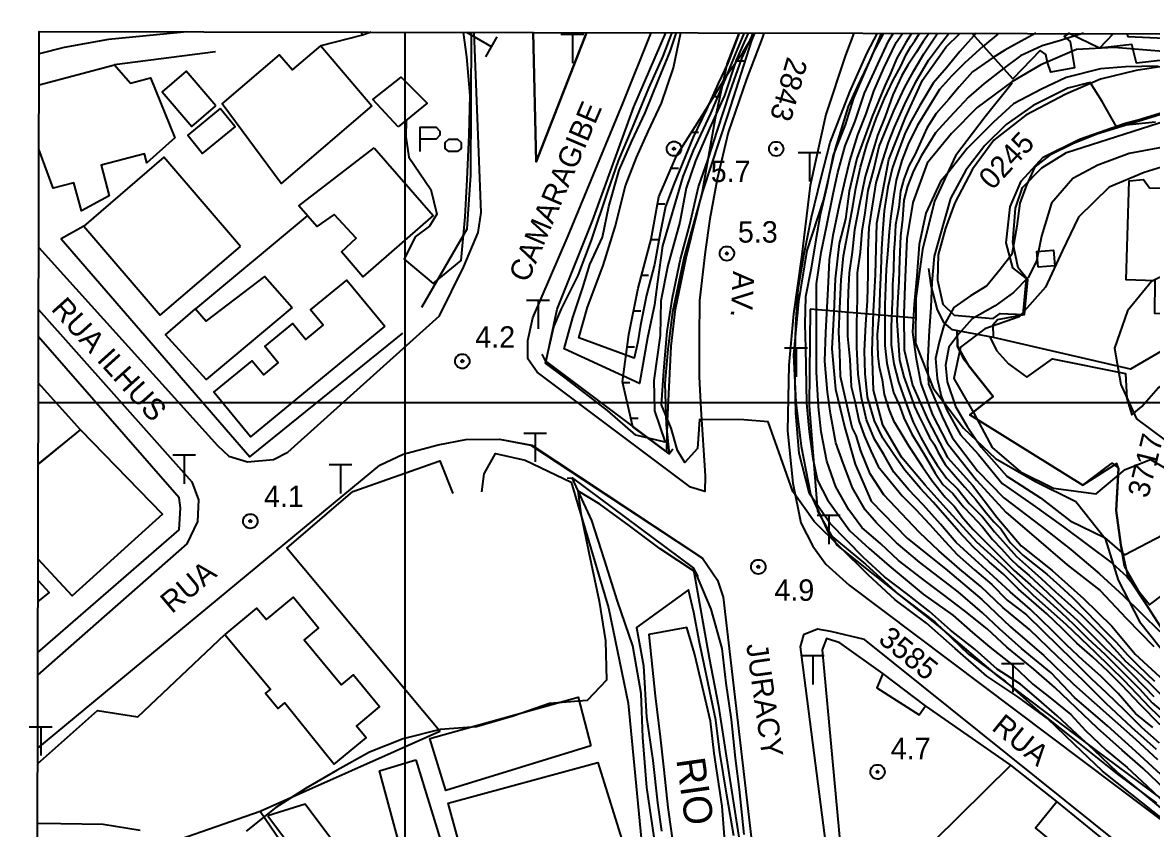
# Model space of a CAD drawing. Extents: x 555347 to 556479, y 8560498 to 8561653.
# Drawn here: x 555346.5 to 555504.6, y 8561540.3 to 8561653.2 of the extents above; entities that cross this region are included whole.
import ezdxf

# ---------------------------------------------------------------- set-up
doc = ezdxf.new("R2010")
doc.units = 0
doc.header["$MEASUREMENT"] = 0
for name, color, linetype in [('10', 24, 'CONTINUOUS'), ('12', 3, 'CONTINUOUS'), ('16', 6, 'CONTINUOUS'), ('23', 6, 'CONTINUOUS'), ('30', 2, 'CONTINUOUS'), ('31', 255, 'CONTINUOUS'), ('32', 42, 'CONTINUOUS'), ('37', 255, 'CONTINUOUS'), ('38', 255, 'CONTINUOUS'), ('39', 2, 'CONTINUOUS'), ('4', 255, 'CONTINUOUS'), ('42', 255, 'CONTINUOUS'), ('43', 212, 'CONTINUOUS'), ('44', 255, 'CONTINUOUS'), ('5', 1, 'CONTINUOUS'), ('50', 255, 'CONTINUOUS'), ('6', 2, 'CONTINUOUS'), ('7', 42, 'CONTINUOUS')]:
    doc.layers.add(name, color=color, linetype=linetype)

# ---------------------------------------------------------------- blocks, each defined once
blk = doc.blocks.new('COD007', base_point=(556370.32, 8561240.38))
at = {"layer": '4'}
for points in [[(556370.316, 8561241.3956), (556370.5168, 8561241.3792), (556370.7156, 8561241.318), (556370.9212, 8561241.2012), (556371.1236, 8561241.0072), (556371.2452, 8561240.7848), (556371.3152, 8561240.5864), (556371.3332, 8561240.3828), (556371.314, 8561240.188), (556371.2436, 8561239.9836), (556371.1232, 8561239.7764), (556370.9232, 8561239.5776), (556370.718, 8561239.4492), (556370.5176, 8561239.396), (556370.3128, 8561239.3792), (556370.108, 8561239.3984), (556369.9132, 8561239.4596), (556369.7048, 8561239.5812), (556369.5112, 8561239.7812), (556369.3808, 8561239.9844), (556369.3248, 8561240.184), (556369.3128, 8561240.386), (556369.3268, 8561240.5876), (556369.38, 8561240.79), (556369.5116, 8561240.9964), (556369.7064, 8561241.1968), (556369.9148, 8561241.3292), (556370.1204, 8561241.3896)], [(556370.32, 8561240.18), (556370.12, 8561240.38), (556370.32, 8561240.58), (556370.52, 8561240.38)]]:
    blk.add_lwpolyline(points, close=True, dxfattribs=at)
blk = doc.blocks.new('COD145', base_point=(556073.85, 8561331.96))
at = {"layer": '30'}
blk.add_lwpolyline([(556070.85, 8561330.26), (556070.85, 8561333.66), (556073.1, 8561333.66), (556073.6, 8561333.093333), (556073.6, 8561332.526667), (556073.1, 8561331.96), (556070.85, 8561331.96)], dxfattribs=at)
blk.add_lwpolyline([(556076.094992, 8561330.257162), (556074.844992, 8561330.257162), (556074.344992, 8561330.682162), (556074.344992, 8561331.532162), (556074.844992, 8561331.957162), (556076.094992, 8561331.957162), (556076.594992, 8561331.532162), (556076.594992, 8561330.682162)], close=True, dxfattribs=at)
blk = doc.blocks.new('*X24')
at = {"layer": '32'}
for points in [[(555446.456186, 8561647.810458), (555447.456186, 8561647.810874)], [(555443.230274, 8561642.810393), (555444.230274, 8561642.810661)], [(555440.119038, 8561637.810328), (555441.119038, 8561637.810545)], [(555437.296898, 8561632.810267), (555438.296898, 8561632.810459)], [(555435.374828, 8561627.810215), (555436.374828, 8561627.810401)], [(555434.449387, 8561622.810173), (555435.449387, 8561622.810367)], [(555433.117018, 8561617.810126), (555434.117018, 8561617.810318)], [(555432.014755, 8561612.810082), (555433.014755, 8561612.810274)], [(555431.139551, 8561607.810041), (555432.139551, 8561607.810228)], [(555430.490604, 8561602.810001), (555431.490604, 8561602.810185)], [(555431.635283, 8561597.80998), (555432.635283, 8561597.810182)]]:
    blk.add_lwpolyline(points, dxfattribs=at)
blk = doc.blocks.new('COD013', base_point=(555984.05, 8561208.14))
at = {"layer": '50'}
for p, q in [((555985.645993, 8561212.14), (555982.445993, 8561212.14)), ((555984.0524, 8561212.1364), (555984.0524, 8561208.1444))]:
    blk.add_line(p, q, dxfattribs=at)

msp = doc.modelspace()

# ---------------------------------------------------------------- linework, layer by layer
at = {"layer": '10'}
for points in [[(555395.31, 8561651.81), (555394.07, 8561651.42), (555393.93, 8561651.81)], [(555394.07, 8561651.42), (555388.23, 8561649.92)], [(555501.01, 8561651.59), (555501.19, 8561651.2), (555516.63, 8561650.53)], [(555456.72, 8561613.05), (555456.57, 8561599.57), (555457.76, 8561584.79), (555460.47, 8561580.02), (555465.53, 8561575.99), (555474.65, 8561568.73), (555482.83, 8561561.78), (555496.38, 8561551.59), (555512.71, 8561539.48), (555527.68, 8561527.39), (555546.88, 8561512.36), (555560.56, 8561500.42), (555571.82, 8561492.31)], [(555471.48, 8561611.78), (555456.72, 8561613.05)], [(555348.66, 8561565.02), (555368.42, 8561582.16), (555368.61, 8561585.27), (555368.45, 8561586.67), (555348.74, 8561609.2)], [(555348.62, 8561549.46), (555356.98, 8561556.89), (555362.64, 8561556.02), (555374.84, 8561567.53)]]:
    msp.add_lwpolyline(points, dxfattribs=at)
for points in [[(555402.4, 8561613.32, 6.44), (555408.75, 8561624.28, 6.44), (555409.26, 8561631.81, 6.44), (555409.32, 8561651.78, 0)], [(555516.37, 8561647.17, 22.12), (555511.01, 8561647.88, 22.1), (555506.11, 8561647.9, 22.1), (555502.39, 8561647.46, 22.1), (555501.71, 8561650.1, 22.1), (555497.22, 8561649.57, 0)], [(555373.49, 8561649.05, 6.44), (555359.37, 8561647.24, 0)], [(555482.37, 8561609.24, 26.21), (555482.35, 8561610.89, 26.26), (555482.92, 8561611.59, 26.29), (555486.69, 8561612.29, 26.51), (555487.17, 8561617.18, 26.49), (555485.81, 8561618.85, 26.49), (555485.1, 8561622.38, 25.81), (555485.45, 8561627.21, 25.47), (555486.41, 8561630.1, 25.09), (555489.14, 8561632.82, 24.92), (555492.57, 8561634.98, 25.07), (555506.57, 8561639.44, 24.34), (555511.13, 8561640.37, 24.27), (555513.86, 8561639.16, 24.22), (555525.58, 8561634.91, 24.67), (555525.69, 8561610.82, 29.98)], [(555386.36, 8561626.14, 5.89), (555370.7, 8561613.09, 8.99)], [(555355.07, 8561624.69, 9.14), (555351.91, 8561622.88, 6.44), (555378.33, 8561592.4, 5.71), (555399.71, 8561609.71, 5.71)], [(555596.92, 8561576.93, 33.88), (555580.93, 8561583.17, 33.1), (555560.75, 8561593.05, 32.08), (555563.9, 8561601.85, 30.43), (555560.75, 8561593.05, 32.08), (555541.39, 8561601.09, 31.21), (555518.58, 8561606.37, 29.21), (555515.13, 8561606.7, 29.21), (555505.79, 8561607.12, 28.76), (555501.56, 8561604.68, 28.76), (555482.39, 8561609.08, 27.21), (555476.66, 8561610.16, 26.81), (555475.45, 8561611.16, 26.49), (555474.53, 8561612.98, 26.16), (555473.66, 8561616.38, 25.86), (555473.32, 8561618.73, 25.86)], [(555379.76, 8561542.82, 11.89), (555404.88, 8561554, 6.56), (555383.5, 8561579.64, 6.54), (555392.73, 8561587.53, 6.54), (555404.92, 8561591.82, 6.54), (555406.74, 8561587.27, 6.54)], [(555410.79, 8561587.49, 6.99), (555411.09, 8561590.04, 6.99), (555412.68, 8561592.84, 6.99), (555416.85, 8561591.95, 6.99), (555423.3, 8561588.85, 6.96), (555428.51, 8561571.27, 6.79), (555431.27, 8561557.92, 5.19), (555433.94, 8561529.87, 5.16), (555433.86, 8561523.54, 5.16), (555434.32, 8561519.56, 6.31)], [(555466.91, 8561562.07, 8.32), (555460.87, 8561566.39, 7.91), (555459, 8561566.97, 7.91), (555458.41, 8561565.4, 7.91), (555461.26, 8561534.65, 7.91), (555462.07, 8561534.61, 7.91)], [(555484.81, 8561549.27, 12.43), (555472.86, 8561557.56, 8.57)], [(555503.83, 8561533.89, 12.28), (555491.24, 8561544.15, 12.43)]]:
    msp.add_polyline3d(points, dxfattribs=at)
at = {"layer": '12'}
for points in [[(555348.77, 8561621.68), (555373.77, 8561594), (555375.39, 8561592.48), (555377.99, 8561591.71), (555381.61, 8561592.03), (555383.64, 8561593.07), (555404.85, 8561612.13), (555408.25, 8561619.03), (555410.27, 8561623.79), (555410.67, 8561626.59), (555409.72, 8561651.8)], [(555369.49, 8561651.86), (555368.63, 8561651.76), (555358.56, 8561650.78), (555352.35, 8561649.68), (555348.82, 8561648.79)], [(555450.26, 8561651.69), (555450, 8561651), (555447.83, 8561645.25), (555445.27, 8561637.77), (555443.71, 8561631.26), (555442.69, 8561625.71), (555442.02, 8561621.08), (555441.26, 8561614.25), (555441.19, 8561609.05), (555441.19, 8561603.58), (555441.41, 8561599.05), (555442.05, 8561589.74), (555441.99, 8561587.56), (555439.99, 8561588.15), (555418.53, 8561604.23), (555417.21, 8561606.1), (555417.21, 8561608.68), (555417.93, 8561611.84), (555422.88, 8561623.3), (555430.53, 8561641.85), (555434.48, 8561651.73)], [(555425.43, 8561651.74), (555418.36, 8561633.67), (555417.98, 8561651.76)], [(555462.84, 8561651.67), (555461.67, 8561648.59), (555458.91, 8561640.32), (555456.73, 8561630.36), (555455.5, 8561620.34), (555454.41, 8561612.4), (555453.76, 8561605.24), (555453.55, 8561596.04), (555454.29, 8561588.73), (555455.4, 8561583.17), (555457.1, 8561579.91), (555458.93, 8561577.36), (555462.2, 8561574.45), (555513.44, 8561535.89), (555541.28, 8561513.64), (555570.08, 8561491.84), (555579.35, 8561482.56), (555581.73, 8561480.31), (555579.75, 8561493.79)], [(555508.01, 8561647.36), (555502.32, 8561646.47), (555497.36, 8561645.23), (555492.51, 8561643.15), (555486.9, 8561640.2), (555482.44, 8561636.71), (555479.42, 8561632.66), (555476.98, 8561627.95), (555475.65, 8561624.41), (555474.64, 8561620.66), (555474.56, 8561617.12), (555475.28, 8561613.76), (555476.85, 8561612.23), (555482.35, 8561611.77), (555483.3, 8561612.43), (555486.51, 8561612.29), (555486.97, 8561617.34), (555485.07, 8561618.83), (555484.14, 8561622.36), (555484.7, 8561627.38), (555486.23, 8561630.98), (555489.33, 8561634.31), (555494.39, 8561636.86), (555506.25, 8561640.5)], [(555348.75, 8561613), (555370.21, 8561588.89), (555371.12, 8561586.38), (555370.99, 8561583.37), (555369.51, 8561580.2), (555348.65, 8561561.91)], [(555348.63, 8561551.61), (555396.49, 8561591.25), (555399.78, 8561592.78), (555404.68, 8561594.09), (555408.52, 8561594.81), (555413.24, 8561594.87), (555417.79, 8561594.05), (555417.79, 8561594.05), (555441.67, 8561578.23), (555443.75, 8561575.15), (555444.56, 8561572.75), (555466.17, 8561387.25), (555440.14, 8561382.98), (555436.86, 8561383.81), (555434.76, 8561384.73), (555433.1, 8561386.56), (555431.77, 8561390.23), (555423.15, 8561428.77), (555427.22, 8561424.99), (555429.01, 8561422.66)]]:
    msp.add_lwpolyline(points, dxfattribs=at)
for points in [[(555477.29, 8561610.04, 25.69), (555477.36, 8561607.9, 25.69), (555477.36, 8561607.9, 25.69), (555478.86, 8561605.16, 25.69), (555482.35, 8561600.85, 25.69), (555479.07, 8561598.28, 25.91), (555494.89, 8561588.41, 25.99), (555498.14, 8561590.91, 25.99), (555498.98, 8561591.5, 25.99), (555499.88, 8561590.79, 25.99), (555499.76, 8561589, 25.57), (555499.55, 8561584.9, 25.02), (555500.17, 8561580.06, 24.57), (555501.18, 8561575.59, 24.27), (555504, 8561571.32, 23.02), (555511.99, 8561558.91, 21.52), (555516.55, 8561552.52, 20.27), (555518.67, 8561551.16, 19.32), (555552.37, 8561523.16, 13.83), (555578.16, 8561500.17, 8.96)], [(555481.86, 8561609.18, 25.54), (555482.8, 8561607.26, 25.54), (555484.48, 8561605.43, 25.69), (555487.05, 8561603.55, 25.91), (555490.65, 8561606.1, 26.14), (555500.84, 8561604.06, 26.31), (555501.04, 8561600.55, 26.31), (555501.71, 8561598.26, 26.44), (555503.11, 8561599.43, 26.51), (555505.43, 8561602.05, 26.86), (555508.71, 8561604.19, 27.19), (555513.54, 8561605.36, 27.81), (555518.71, 8561604.87, 28.31), (555524.42, 8561603.51, 28.96), (555536.67, 8561600.65, 29.88), (555543.93, 8561598.35, 30.33), (555570.51, 8561587.15, 31.16), (555584.3, 8561581.1, 30.86), (555593.18, 8561576.76, 30.11), (555594.83, 8561575.87, 29.51), (555595.24, 8561574.48, 29.58), (555594.6, 8561571.54, 54.44)], [(555512.46, 8561528.23, 5.91), (555464.31, 8561566.85, 5.91), (555459.61, 8561567.97, 5.12), (555457.73, 8561568.29, 5.12), (555455.78, 8561567.51, 5.12), (555455.32, 8561565.83, 5.12), (555477.78, 8561391.83, 3.68), (555478.72, 8561389.91, 3.68), (555481.69, 8561389.45, 3.68), (555495.2, 8561391.29, 3.68), (555507.73, 8561393.39, 3.23)]]:
    msp.add_polyline3d(points, dxfattribs=at)
at = {"layer": '16'}
for points in [[(555419.17, 8561606.76, 5.71), (555419.63, 8561605.82, 5.71), (555436.98, 8561592.81, 5.71), (555437.49, 8561593.5, 5.71)], [(555422.72, 8561589.39, 5.98), (555423.42, 8561589.45, 5.43), (555440.37, 8561576.87, 5.33), (555441, 8561575.67, 5.33)]]:
    msp.add_polyline3d(points, dxfattribs=at)
at = {"layer": '23'}
for points in [[(555419.79, 8561605.85, 5.71), (555421.32, 8561613.08, 1.22), (555426.26, 8561625.43, 0), (555432.07, 8561641.37, 1.62), (555436.52, 8561651.72, 0)], [(555436.66, 8561593.19, 5.71), (555436.77, 8561597.38, 5.71), (555437.26, 8561607.89, 5.13), (555437.88, 8561613.08, 6.34), (555439.36, 8561620.24, 5.99), (555441.65, 8561629.51, 5.76), (555443.48, 8561639.82, 5.91), (555445.13, 8561647.35, 6.04), (555446.8, 8561651.7, 0)], [(555450.45, 8561386.54, 1.42), (555440.74, 8561460.47, 1.42), (555441.35, 8561463.53, 1.42), (555442.02, 8561466.1, 1.42), (555443.35, 8561468.75, 1.42), (555444.14, 8561474.21, 1.42), (555444.28, 8561480.06, 1.42), (555443.71, 8561486.63, 1.42), (555443.05, 8561492.98, 1.42), (555441.9, 8561499.93, 1.42), (555440.88, 8561505.92, 1.42), (555439.59, 8561512.5, 1.42), (555437.98, 8561518.64, 1.42), (555436.86, 8561525.44, 1.42), (555435.94, 8561532.14, 1.42), (555434.89, 8561539.18, 1.42), (555433.89, 8561546.13, 1.42), (555433.29, 8561553.11, 1.42), (555433.07, 8561559.28, 1.42), (555431.92, 8561565.94, 1.42), (555429.76, 8561572.21, 1.42), (555427.95, 8561578, 1.42), (555426.18, 8561583.47, 1.42), (555423.42, 8561589.45, 5.43)], [(555440.37, 8561576.87, 5.33), (555442.58, 8561564.25, 1.42), (555443.88, 8561557.52, 1.42), (555445.41, 8561547.85, 1.42), (555446.84, 8561538.58, 1.42), (555450.94, 8561505.84, 1.42), (555457.61, 8561450.15, 1.42), (555464.32, 8561388.38, 1.42)]]:
    msp.add_polyline3d(points, dxfattribs=at)
at = {"layer": '30'}
msp.add_polyline3d([(555400.17, 8561639.42, 8.01), (555400.14, 8561637.16, 8.01), (555400.57, 8561634.33, 8.01), (555403.66, 8561629.79, 8.01), (555404.5, 8561626.33, 8.01), (555403.46, 8561624.67, 0), (555401.46, 8561623.2, 0), (555399.91, 8561620.07, 6.16), (555403.97, 8561616.64, 6.39), (555407.89, 8561619.89, 6.39), (555408.46, 8561625.99, 6.39), (555408.72, 8561631.2, 6.39), (555409, 8561637.45, 6.39), (555409.13, 8561642.97, 6.59), (555408.67, 8561648.36, 7.16), (555408.23, 8561651.78, 0)], dxfattribs=at)
at = {"layer": '31'}
msp.add_polyline3d([(555484.98, 8561644.67, 21.85), (555481.21, 8561639.97, 21.85), (555477.08, 8561634.53, 23.24), (555474.14, 8561628.17, 23.27), (555472.45, 8561621.41, 23.27), (555471.49, 8561614.56, 23.89), (555471.47, 8561608.3, 24.39), (555473.93, 8561601.99, 25.17), (555478.16, 8561596.42, 24.99), (555482.66, 8561592.18, 24.87), (555488.15, 8561588.99, 24.29), (555493.89, 8561586.16, 24.24), (555498.01, 8561580.98, 24.09), (555499.81, 8561575.13, 24.04), (555502.81, 8561569.37, 23.39), (555507.14, 8561563.88, 22.15)], dxfattribs=at)
at = {"layer": '32'}
msp.add_polyline3d([(555431.91, 8561596.61, 1.67), (555430.47, 8561602.9, 1.67), (555431.37, 8561609.5, 1.67), (555432.64, 8561616.02, 1.67), (555434.46, 8561622.85, 1.67), (555435.55, 8561628.76, 1.67), (555438.03, 8561634.51, 1.67), (555441.6, 8561640.15, 1.67), (555445.24, 8561646.09, 1.67), (555447.29, 8561648.99, 1.67), (555448.92, 8561651.7, 0), (555448.52, 8561650.66, 6.04), (555445.2, 8561640.28, 5.91), (555441.65, 8561629.51, 5.76), (555439.1, 8561620.36, 5.99), (555437.46, 8561612.63, 6.34), (555436.79, 8561607.45, 5.13), (555436.39, 8561602.67, 5.13), (555436.58, 8561596.86, 5.13), (555436.98, 8561592.81, 5.71)], close=True, dxfattribs=at)
at = {"layer": '37'}
msp.add_lwpolyline([(555466.65, 8561651.64), (555465.21, 8561648.18), (555463.3, 8561644.19), (555462.04, 8561641.42), (555460.24, 8561635.49), (555458.61, 8561628.4), (555456.26, 8561621.27), (555455.11, 8561614.11), (555454.37, 8561606.66), (555454.71, 8561600), (555455.44, 8561593.91), (555456.79, 8561587.15), (555459.32, 8561581.62), (555464.45, 8561577.4), (555469.18, 8561573.07), (555474.16, 8561569.29), (555478.89, 8561564.77), (555484.02, 8561561.01), (555489.07, 8561556.49), (555494.38, 8561552.29), (555499.73, 8561547.98), (555505.2, 8561543.92)], dxfattribs=at)
at = {"layer": '42'}
msp.add_polyline3d([(555525.4, 8561604.79, 29.98), (555518.58, 8561606.37, 29.21), (555515.13, 8561606.7, 29.21), (555505.79, 8561607.12, 28.76), (555501.56, 8561604.68, 28.76), (555482.39, 8561609.08, 27.21), (555482.35, 8561610.89, 26.26), (555482.92, 8561611.59, 26.29), (555486.69, 8561612.29, 26.51), (555487.17, 8561617.18, 26.49), (555485.81, 8561618.85, 26.49), (555485.1, 8561622.38, 25.81), (555485.45, 8561627.21, 25.47), (555486.41, 8561630.1, 25.09), (555489.14, 8561632.82, 24.92), (555492.57, 8561634.98, 25.07), (555506.57, 8561639.44, 24.34), (555511.13, 8561640.37, 24.27), (555513.86, 8561639.16, 24.22), (555525.58, 8561634.91, 24.67), (555525.69, 8561610.82, 29.98), (555525.51, 8561606.09, 30.01)], close=True, dxfattribs=at)
at = {"layer": '43'}
for points in [[(555348.77, 8561621.68), (555373.77, 8561594), (555375.39, 8561592.48), (555377.99, 8561591.71), (555381.61, 8561592.03), (555383.64, 8561593.07), (555404.85, 8561612.13), (555408.25, 8561619.03), (555410.27, 8561623.79), (555410.67, 8561626.59), (555409.72, 8561651.8)], [(555369.49, 8561651.86), (555368.63, 8561651.76), (555358.56, 8561650.78), (555352.35, 8561649.68), (555348.82, 8561648.79)], [(555417.98, 8561651.76), (555418.36, 8561633.67), (555425.43, 8561651.74)], [(555462.84, 8561651.67), (555461.67, 8561648.59), (555458.91, 8561640.32), (555456.73, 8561630.36), (555455.5, 8561620.34), (555454.41, 8561612.4), (555453.76, 8561605.24), (555453.55, 8561596.04), (555454.29, 8561588.73), (555455.4, 8561583.17), (555457.1, 8561579.91), (555458.93, 8561577.36), (555462.2, 8561574.45), (555513.44, 8561535.89), (555541.28, 8561513.64), (555570.08, 8561491.84), (555579.35, 8561482.56), (555581.73, 8561480.31), (555579.75, 8561493.79)], [(555508.01, 8561647.36), (555502.32, 8561646.47), (555497.36, 8561645.23), (555492.51, 8561643.15), (555486.9, 8561640.2), (555482.44, 8561636.71), (555479.42, 8561632.66), (555476.98, 8561627.95), (555475.65, 8561624.41), (555474.64, 8561620.66), (555474.56, 8561617.12), (555475.28, 8561613.76), (555476.85, 8561612.23), (555482.35, 8561611.77), (555483.3, 8561612.43), (555486.69, 8561612.29), (555486.97, 8561617.34), (555485.07, 8561618.83), (555484.14, 8561622.36), (555484.7, 8561627.38), (555486.23, 8561630.98), (555489.33, 8561634.31), (555494.39, 8561636.86), (555500.82, 8561639.07), (555506.25, 8561640.5)], [(555348.75, 8561613), (555370.21, 8561588.89), (555371.12, 8561586.38), (555370.99, 8561583.37), (555369.51, 8561580.2), (555348.65, 8561561.91)], [(555348.63, 8561551.61), (555396.49, 8561591.25), (555399.78, 8561592.78), (555404.68, 8561594.09), (555408.52, 8561594.81), (555413.24, 8561594.87), (555417.64, 8561594.03), (555441.67, 8561578.23), (555443.75, 8561575.15), (555444.56, 8561572.75), (555466.17, 8561387.25), (555440.14, 8561382.98), (555436.86, 8561383.81), (555434.76, 8561384.73), (555433.1, 8561386.56), (555431.77, 8561390.23), (555423.15, 8561428.77), (555427.22, 8561424.99), (555429.01, 8561422.66)]]:
    msp.add_lwpolyline(points, dxfattribs=at)
for points in [[(555578.16, 8561500.17, 8.96), (555552.37, 8561523.16, 13.83), (555518.67, 8561551.16, 19.32), (555516.55, 8561552.52, 20.27), (555511.99, 8561558.91, 21.52), (555504, 8561571.32, 23.02), (555500.72, 8561577.09, 0), (555500.17, 8561580.06, 24.57), (555499.55, 8561584.9, 25.02), (555499.88, 8561590.79, 25.99), (555499.61, 8561591.47, 25.99), (555494.89, 8561588.41, 25.99), (555479.07, 8561598.28, 25.91), (555482.35, 8561600.85, 25.69), (555478.28, 8561605.99, 0), (555477.36, 8561607.9, 25.69), (555477.29, 8561610.04, 25.69)], [(555512.46, 8561528.23, 5.91), (555464.31, 8561566.85, 5.91), (555459.61, 8561567.97, 5.12), (555457.73, 8561568.29, 5.12), (555455.78, 8561567.51, 5.12), (555455.32, 8561565.83, 5.12), (555477.78, 8561391.83, 3.68), (555478.72, 8561389.91, 3.68), (555481.69, 8561389.45, 3.68), (555495.2, 8561391.29, 3.68), (555507.73, 8561393.39, 3.23)]]:
    msp.add_polyline3d(points, dxfattribs=at)
at = {"layer": '44'}
msp.add_lwpolyline([(555346.52, 8560499.92), (555348.83, 8561651.9), (556478.43, 8561649.61), (556476.07, 8560497.63)], close=True, dxfattribs=at)
for points in [[(555400, 8561651.8), (555400, 8560499.81)], [(555348.73, 8561600), (556478.32, 8561600)]]:
    msp.add_lwpolyline(points, dxfattribs=at)
at = {"layer": '5'}
for points in [[(555506.04, 8561541.74, 5), (555501.75, 8561545.17, 5), (555497.64, 8561548.43, 5), (555493.67, 8561552.2, 5), (555489.94, 8561555.79, 5), (555485.8, 8561558.83, 5), (555481.43, 8561561.7, 5), (555477.03, 8561565.58, 5), (555472.99, 8561569.11, 5), (555468.62, 8561572.4, 5), (555464.83, 8561575.9, 5), (555460.86, 8561579.8, 5), (555457.3, 8561583.33, 5), (555454.3, 8561587.53, 5), (555452.6, 8561592.29, 5), (555450.84, 8561597.3, 5), (555447.43, 8561597.58, 5), (555441.23, 8561597.6, 5), (555440.97, 8561593.55, 5), (555439.18, 8561591.61, 5), (555438.14, 8561593.3, 5), (555437.25, 8561596.39, 5), (555435.93, 8561599.69, 5), (555436.26, 8561604.43, 5), (555436.7, 8561609.93, 5), (555437.47, 8561614.67, 5), (555438.58, 8561620.06, 5), (555439.9, 8561624.91, 5), (555441.11, 8561630.19, 5), (555442.43, 8561634.05, 5), (555443.75, 8561638.12, 5), (555445.51, 8561643.52, 5), (555447.16, 8561648.14, 5), (555448.55, 8561651.22, 5), (555448.71, 8561651.7, 5)], [(555470.91, 8561651.65, 10), (555470.11, 8561650.37, 10), (555468.87, 8561648.19, 10), (555467.93, 8561645.95, 10), (555467.17, 8561644.29, 10), (555465.39, 8561640.02, 10), (555463.26, 8561634.16, 10), (555462.2, 8561629.55, 10), (555461.66, 8561625.64, 10), (555460.78, 8561622.26, 10), (555460.24, 8561617.29, 10), (555460.02, 8561612.57, 10), (555459.76, 8561607.51, 10), (555460.26, 8561601.86, 10), (555461.55, 8561596.47, 10), (555463.01, 8561591.38, 10), (555465.24, 8561586.19, 10), (555470.29, 8561581.01, 10), (555475.94, 8561576.47, 10), (555480.73, 8561572.43, 10), (555484.77, 8561568.6, 10), (555489.43, 8561564.61, 10), (555493.57, 8561560.57, 10), (555502.26, 8561552.88, 10), (555505.32, 8561550.05, 10)], [(555508.26, 8561553.5, 15), (555504.3, 8561557.26, 15), (555500.64, 8561561.12, 15), (555496.68, 8561564.99, 15), (555492.52, 8561568.92, 15), (555487.97, 8561573, 15), (555484.01, 8561576.86, 15), (555480.04, 8561580.46, 15), (555476.19, 8561584.68, 15), (555472.8, 8561588.45, 15), (555469.51, 8561592.37, 15), (555466.87, 8561596.82, 15), (555465.57, 8561601.71, 15), (555465.41, 8561607.19, 15), (555465.6, 8561612.68, 15), (555465.87, 8561617.89, 15), (555466.04, 8561625.09, 15), (555467.74, 8561633.98, 15), (555470.07, 8561639.89, 15), (555472.45, 8561645.08, 15), (555475.77, 8561649.75, 15), (555477.66, 8561651.64, 15)], [(555506.1, 8561649.13, 20), (555499.24, 8561649.68, 20), (555493.97, 8561649.38, 20), (555489.02, 8561647.26, 20), (555484.95, 8561644.88, 20), (555480.11, 8561641.29, 20), (555476.52, 8561637.63, 20), (555473.08, 8561633.48, 20), (555471.11, 8561627.99, 20), (555470.23, 8561622.91, 20), (555470, 8561617.53, 20), (555469.81, 8561612.46, 20), (555469.87, 8561607.39, 20), (555471.06, 8561602.43, 20), (555473.18, 8561597.58, 20), (555475.95, 8561592.29, 20), (555479.44, 8561588.41, 20), (555482.85, 8561583.94, 20), (555486.24, 8561579.94, 20), (555490.58, 8561576.47, 20), (555494.97, 8561572.57, 20), (555498.94, 8561568.72, 20), (555502.18, 8561564.8, 20), (555506.19, 8561561.08, 20)], [(555508.91, 8561633.88, 25), (555503.45, 8561632.18, 25), (555498.57, 8561630.11, 25), (555494.25, 8561625.91, 25), (555492.03, 8561621.28, 25), (555489.64, 8561616.16, 25), (555485.97, 8561611.98, 25), (555481.18, 8561610.3, 25), (555477.75, 8561607.75, 25), (555476.83, 8561603.36, 25), (555479.6, 8561598.5, 25), (555482.21, 8561593.69, 25), (555486.15, 8561590.31, 25), (555490.78, 8561588, 25), (555496.74, 8561587.24, 25), (555500.82, 8561590.63, 25), (555504.36, 8561592.02, 25), (555507.05, 8561590.43, 25)], [(555348.61, 8561541.13, 5), (555351.85, 8561541.09, 5), (555357.79, 8561541.01, 5), (555362.99, 8561540.14, 5)]]:
    msp.add_polyline3d(points, dxfattribs=at)
at = {"layer": '6'}
for points in [[(555448.06, 8561651.7, 4), (555446.39, 8561647.92, 4), (555444.74, 8561642.96, 4), (555442.65, 8561638.34, 4), (555440.67, 8561633.83, 4), (555439.35, 8561629.97, 4), (555438.47, 8561625.24, 4), (555436.81, 8561619.18, 4), (555435.82, 8561614.23, 4), (555435.71, 8561609.38, 4), (555434.83, 8561603.1, 4), (555434.94, 8561598.81, 4), (555436.45, 8561594.46, 4), (555432.32, 8561595.41, 4), (555428.37, 8561598.87, 4), (555422.43, 8561603.44, 4), (555419.69, 8561605.52, 4), (555420.85, 8561610.59, 4), (555421.95, 8561613.12, 4), (555424.26, 8561617.75, 4), (555426.13, 8561622.7, 4), (555428.45, 8561629.64, 4), (555429.88, 8561633.83, 4), (555431.86, 8561638.45, 4), (555434.17, 8561643.96, 4), (555436.15, 8561648.47, 4), (555437.39, 8561651.75, 4)], [(555447.44, 8561651.64, 3), (555446.17, 8561648.58, 3), (555444.96, 8561645.61, 3), (555442.76, 8561640.43, 3), (555440.34, 8561635.26, 3), (555438.91, 8561631.62, 3), (555436.04, 8561621.93, 3), (555435.38, 8561616.87, 3), (555434.94, 8561613.68, 3), (555433.95, 8561609.05, 3), (555432.85, 8561602.66, 3), (555422.28, 8561607.51, 3), (555423.49, 8561611.91, 3), (555424.92, 8561616.1, 3), (555425.91, 8561619.29, 3), (555427.67, 8561623.14, 3), (555428.56, 8561627.44, 3), (555429.99, 8561632.5, 3), (555431.75, 8561636.58, 3), (555433.62, 8561640.54, 3), (555435.49, 8561645.17, 3), (555437.14, 8561649.13, 3), (555438, 8561651.75, 3)], [(555446.8, 8561651.7, 2), (555445.18, 8561647.48, 2), (555443.86, 8561644.62, 2), (555442.21, 8561640.98, 2), (555440.34, 8561637.13, 2), (555437.69, 8561630.63, 2), (555436.48, 8561627.44, 2), (555435.71, 8561623.7, 2), (555434.94, 8561619.29, 2), (555433.84, 8561615, 2), (555432.96, 8561610.81, 2), (555432.63, 8561608.5, 2), (555432.08, 8561606.19, 2), (555424.37, 8561609.05, 2), (555425.58, 8561613.34, 2), (555427.78, 8561619.18, 2), (555429.44, 8561624.58, 2), (555430.87, 8561630.3, 2), (555432.41, 8561634.27, 2), (555434.06, 8561637.9, 2), (555435.93, 8561641.86, 2), (555437.58, 8561646.82, 2), (555438.62, 8561651.75, 2)], [(555473.39, 8561651.7, 12), (555472.54, 8561650.5, 12), (555472.13, 8561649.85, 12), (555471.58, 8561649.02, 12), (555470.41, 8561647.21, 12), (555469.54, 8561645.75, 12), (555468.31, 8561643.06, 12), (555467.23, 8561640.04, 12), (555466.15, 8561637.34, 12), (555465.18, 8561634.1, 12), (555464.43, 8561631.62, 12), (555463.56, 8561627.51, 12), (555462.91, 8561624.17, 12), (555462.59, 8561621.04, 12), (555462.16, 8561618.12, 12), (555462.05, 8561615.42, 12), (555461.94, 8561611.97, 12), (555461.94, 8561609.27, 12), (555462.27, 8561606.03, 12), (555462.48, 8561602.25, 12), (555463.02, 8561599.98, 12), (555463.55, 8561597.46, 12), (555464.29, 8561595.38, 12), (555465.23, 8561593.22, 12), (555466.25, 8561591.04, 12), (555467.92, 8561588.99, 12), (555469.58, 8561586.94, 12), (555471.5, 8561585.02, 12), (555473.42, 8561582.97, 12), (555475.6, 8561580.54, 12), (555477.27, 8561578.74, 12), (555479.7, 8561576.57, 12), (555482.13, 8561574.52, 12), (555484.31, 8561572.34, 12), (555487, 8561570.29, 12), (555489.31, 8561567.99, 12), (555493.41, 8561564.01, 12), (555496.1, 8561561.32, 12), (555498.14, 8561559.4, 12), (555500.71, 8561556.97, 12), (555503.14, 8561554.54, 12), (555505.57, 8561552.36, 12)], [(555507.42, 8561541.91, 6), (555503.3, 8561545.34, 6), (555499.7, 8561548.26, 6), (555496.44, 8561551.35, 6), (555494.03, 8561553.58, 6), (555491.29, 8561556.15, 6), (555488.71, 8561558.38, 6), (555486.14, 8561560.61, 6), (555482.88, 8561562.67, 6), (555479.79, 8561565.42, 6), (555476.36, 8561568.16, 6), (555473.44, 8561570.74, 6), (555470.21, 8561573.27, 6), (555467.14, 8561575.59, 6), (555464.19, 8561578.29, 6), (555459.53, 8561583.08, 6), (555456.62, 8561587.23, 6), (555455.16, 8561592.87, 6), (555454.72, 8561598.55, 6), (555454.58, 8561604.81, 6), (555454.72, 8561610.92, 6), (555455.02, 8561615.87, 6), (555455.89, 8561620.82, 6), (555456.91, 8561625.92, 6), (555458.22, 8561631.31, 6), (555459.53, 8561636.4, 6), (555462.25, 8561643.47, 6), (555464.69, 8561648.92, 6), (555466.13, 8561651.66, 6)], [(555466.95, 8561651.6, 7), (555465.47, 8561648.88, 7), (555464.06, 8561645.53, 7), (555462.77, 8561642.58, 7), (555461.61, 8561638.85, 7), (555459.94, 8561634.6, 7), (555459.04, 8561630.23, 7), (555458.14, 8561626.25, 7), (555457.5, 8561622.78, 7), (555456.86, 8561618.79, 7), (555456.08, 8561614.8, 7), (555455.96, 8561610.95, 7), (555456.08, 8561607.6, 7), (555456.21, 8561599.89, 7), (555456.6, 8561595.9, 7), (555457.11, 8561592.17, 7), (555457.76, 8561589.09, 7), (555459.17, 8561586.39, 7), (555462.26, 8561582.02, 7), (555464.96, 8561579.57, 7), (555467.79, 8561577.13, 7), (555472.54, 8561573.18, 7), (555476.7, 8561570.22, 7), (555479.45, 8561567.82, 7), (555481.85, 8561565.76, 7), (555485.11, 8561563.19, 7), (555487.86, 8561560.61, 7), (555490.26, 8561558.73, 7), (555493.18, 8561556.32, 7), (555495.23, 8561554.09, 7), (555498.15, 8561551.35, 7), (555501.07, 8561548.95, 7), (555503.81, 8561546.37, 7), (555506.73, 8561543.63, 7)], [(555506.39, 8561545.86, 8), (555503.3, 8561548.77, 8), (555500.38, 8561551.35, 8), (555496.95, 8561554.44, 8), (555490.95, 8561560.1, 8), (555488.03, 8561562.67, 8), (555484.25, 8561565.76, 8), (555481.51, 8561568.33, 8), (555478.25, 8561570.91, 8), (555475.31, 8561573.14, 8), (555472.93, 8561574.94, 8), (555469.07, 8561577.9, 8), (555466.63, 8561580.22, 8), (555463.93, 8561582.53, 8), (555462.13, 8561584.97, 8), (555460.33, 8561588.19, 8), (555459.04, 8561591.79, 8), (555458.27, 8561595.9, 8), (555457.88, 8561599.37, 8), (555457.63, 8561604.26, 8), (555457.63, 8561608.5, 8), (555457.63, 8561612.87, 8), (555457.63, 8561616.6, 8), (555458.27, 8561620.98, 8), (555459.04, 8561624.83, 8), (555459.94, 8561629.2, 8), (555460.59, 8561632.16, 8), (555461.61, 8561635.89, 8), (555463.03, 8561639.36, 8), (555464.33, 8561643.29, 8), (555466.17, 8561647.36, 8), (555467.69, 8561650.54, 8), (555468.35, 8561651.63, 8)], [(555506.39, 8561547.4, 9), (555502.27, 8561551.18, 9), (555498.32, 8561554.78, 9), (555493.69, 8561558.73, 9), (555490.43, 8561562.16, 9), (555486.31, 8561565.59, 9), (555483.22, 8561568.33, 9), (555480.82, 8561570.56, 9), (555477.41, 8561573.53, 9), (555472.03, 8561577.64, 9), (555468.81, 8561580.34, 9), (555465.99, 8561583.17, 9), (555464.44, 8561584.97, 9), (555462.64, 8561588.06, 9), (555461.36, 8561591.53, 9), (555460.33, 8561594.36, 9), (555459.56, 8561598.47, 9), (555459.17, 8561601.43, 9), (555458.78, 8561605.8, 9), (555458.91, 8561609.79, 9), (555459.3, 8561616.86, 9), (555459.43, 8561619.95, 9), (555459.94, 8561623.42, 9), (555460.84, 8561627.66, 9), (555461.61, 8561631.13, 9), (555462.26, 8561633.83, 9), (555463.41, 8561637.43, 9), (555464.57, 8561640.39, 9), (555465.65, 8561643.57, 9), (555467.03, 8561646.76, 9), (555468.74, 8561650.39, 9), (555469.66, 8561651.65, 9)], [(555505.19, 8561551.46, 11), (555501.73, 8561554.54, 11), (555498.14, 8561557.87, 11), (555494.81, 8561561.2, 11), (555491.36, 8561564.4, 11), (555487.39, 8561568.24, 11), (555483.67, 8561571.32, 11), (555480.6, 8561574.26, 11), (555477.65, 8561576.7, 11), (555474.71, 8561579.26, 11), (555472.02, 8561581.82, 11), (555467.02, 8561587.07, 11), (555465.1, 8561590.02, 11), (555463.82, 8561593.22, 11), (555463.18, 8561595.4, 11), (555462.59, 8561596.52, 11), (555461.62, 8561600.74, 11), (555460.97, 8561603.65, 11), (555460.86, 8561607, 11), (555460.75, 8561609.91, 11), (555460.86, 8561613.15, 11), (555461.08, 8561617.15, 11), (555461.4, 8561620.5, 11), (555462.05, 8561623.95, 11), (555462.7, 8561627.41, 11), (555463.13, 8561630, 11), (555463.78, 8561632.91, 11), (555464.64, 8561636.04, 11), (555465.94, 8561639.72, 11), (555467.13, 8561642.52, 11), (555468.31, 8561645.01, 11), (555469.39, 8561647.06, 11), (555470.14, 8561648.7, 11), (555470.82, 8561649.81, 11), (555471.38, 8561650.62, 11), (555471.98, 8561651.59, 11)], [(555504.68, 8561554.54, 13), (555502.24, 8561556.46, 13), (555499.81, 8561559.28, 13), (555497.38, 8561561.71, 13), (555494.94, 8561563.89, 13), (555492.64, 8561566.06, 13), (555490.59, 8561568.11, 13), (555487.51, 8561571.06, 13), (555484.7, 8561573.49, 13), (555482.39, 8561575.67, 13), (555479.83, 8561577.98, 13), (555477.14, 8561580.41, 13), (555474.96, 8561582.97, 13), (555472.53, 8561585.66, 13), (555470.48, 8561587.84, 13), (555468.43, 8561590.27, 13), (555467.02, 8561592.71, 13), (555465.74, 8561594.88, 13), (555464.59, 8561597.57, 13), (555463.89, 8561600.63, 13), (555463.45, 8561603.98, 13), (555463.24, 8561607.75, 13), (555463.24, 8561610.99, 13), (555463.35, 8561614.56, 13), (555463.35, 8561618.12, 13), (555463.78, 8561621.04, 13), (555463.99, 8561623.95, 13), (555464.43, 8561626.54, 13), (555464.86, 8561629.67, 13), (555465.61, 8561632.59, 13), (555466.37, 8561635.83, 13), (555467.45, 8561638.42, 13), (555468.42, 8561640.8, 13), (555469.93, 8561644.03, 13), (555471.23, 8561646.41, 13), (555472.63, 8561648.79, 13), (555474.47, 8561651.59, 13)], [(555505.7, 8561554.92, 14), (555502.88, 8561557.74, 14), (555500.32, 8561560.43, 14), (555498.4, 8561562.35, 14), (555496.22, 8561564.4, 14), (555494.05, 8561566.32, 14), (555492, 8561568.37, 14), (555489.82, 8561570.42, 14), (555485.85, 8561573.88, 14), (555483.8, 8561575.93, 14), (555481.75, 8561577.72, 14), (555479.57, 8561579.77, 14), (555477.52, 8561581.95, 14), (555475.6, 8561584.12, 14), (555473.94, 8561586.05, 14), (555472.14, 8561587.97, 14), (555469.97, 8561590.53, 14), (555468.43, 8561592.71, 14), (555466.89, 8561595.01, 14), (555465.74, 8561597.45, 14), (555464.75, 8561600.74, 14), (555464.43, 8561604.08, 14), (555464.32, 8561607.21, 14), (555464.53, 8561610.89, 14), (555464.75, 8561614.23, 14), (555464.86, 8561617.9, 14), (555464.86, 8561621.25, 14), (555464.97, 8561624.49, 14), (555465.4, 8561627.19, 14), (555465.94, 8561630.75, 14), (555466.91, 8561633.89, 14), (555467.67, 8561636.37, 14), (555468.53, 8561638.53, 14), (555469.93, 8561641.66, 14), (555471.46, 8561644.79, 14), (555473.26, 8561647.9, 14), (555475.1, 8561650.31, 14), (555476.09, 8561651.59, 14)], [(555479.94, 8561651.66, 16), (555477.68, 8561649.1, 16), (555475.82, 8561646.84, 16), (555473.95, 8561644.68, 16), (555472.09, 8561641.54, 16), (555470.91, 8561639.48, 16), (555470.03, 8561637.71, 16), (555468.94, 8561634.86, 16), (555468.26, 8561632.9, 16), (555467.57, 8561630.15, 16), (555467.08, 8561626.81, 16), (555466.88, 8561624.36, 16), (555466.69, 8561621.51, 16), (555466.59, 8561618.56, 16), (555466.49, 8561615.42, 16), (555466.39, 8561612.48, 16), (555466.1, 8561609.53, 16), (555466.2, 8561606.48, 16), (555466.39, 8561604.98, 16), (555466.78, 8561603.19, 16), (555467.08, 8561601.11, 16), (555467.77, 8561598.94, 16), (555468.37, 8561597.45, 16), (555469.26, 8561595.97, 16), (555470.54, 8561593.89, 16), (555472.43, 8561591.02, 16), (555473.81, 8561589.04, 16), (555475.59, 8561586.76, 16), (555476.88, 8561585.48, 16), (555478.17, 8561583.79, 16), (555479.55, 8561582.21, 16), (555481.33, 8561580.43, 16), (555485.29, 8561576.47, 16), (555487.57, 8561574.49, 16), (555489.75, 8561572.51, 16), (555491.83, 8561570.63, 16), (555493.61, 8561568.94, 16), (555495.59, 8561566.96, 16), (555497.96, 8561564.79, 16), (555500.54, 8561562.21, 16), (555502.81, 8561559.94, 16), (555504.6, 8561557.96, 16), (555507.27, 8561555.68, 16)], [(555482.99, 8561651.56, 17), (555480.86, 8561649.81, 17), (555478.37, 8561647.53, 17), (555476.51, 8561645.67, 17), (555474.84, 8561643.8, 17), (555471.69, 8561638.69, 17), (555470.42, 8561636.14, 17), (555469.53, 8561633.88, 17), (555468.75, 8561631.13, 17), (555468.36, 8561628.78, 17), (555467.96, 8561625.73, 17), (555467.77, 8561623.87, 17), (555467.57, 8561621.31, 17), (555467.37, 8561618.66, 17), (555467.28, 8561616.11, 17), (555467.18, 8561613.65, 17), (555467.18, 8561611.79, 17), (555467.18, 8561609.73, 17), (555467.18, 8561607.96, 17), (555467.47, 8561605.5, 17), (555467.87, 8561603.59, 17), (555468.37, 8561601.41, 17), (555469.26, 8561599.43, 17), (555469.85, 8561597.85, 17), (555470.94, 8561595.57, 17), (555471.93, 8561593.99, 17), (555473.02, 8561592.21, 17), (555474.21, 8561590.13, 17), (555475.3, 8561588.54, 17), (555476.68, 8561587.26, 17), (555478.17, 8561585.38, 17), (555479.35, 8561584.19, 17), (555480.84, 8561582.6, 17), (555482.22, 8561580.82, 17), (555483.51, 8561579.54, 17), (555484.7, 8561578.15, 17), (555485.89, 8561577.06, 17), (555487.37, 8561575.77, 17), (555488.66, 8561574.59, 17), (555489.95, 8561573.4, 17), (555492.12, 8561571.32, 17), (555494.1, 8561569.54, 17), (555496.08, 8561567.56, 17), (555498.06, 8561565.58, 17), (555500.04, 8561563.7, 17), (555501.63, 8561562.11, 17), (555503.51, 8561560.23, 17), (555504.79, 8561558.85, 17)], [(555488.29, 8561651.66, 18), (555485.74, 8561650.28, 18), (555483.97, 8561649.3, 18), (555482.35, 8561648.26, 18), (555479.45, 8561646.26, 18), (555477.59, 8561644.19, 18), (555476.11, 8561642.43, 18), (555474.35, 8561640.46, 18), (555473.07, 8561638.4, 18), (555472.19, 8561636.53, 18), (555471.4, 8561634.77, 18), (555470.52, 8561633.1, 18), (555469.83, 8561631.23, 18), (555469.34, 8561629.56, 18), (555469.14, 8561627.3, 18), (555468.65, 8561624.85, 18), (555468.55, 8561622.79, 18), (555468.45, 8561621.02, 18), (555468.36, 8561618.47, 18), (555468.26, 8561616.5, 18), (555468.26, 8561614.83, 18), (555468.16, 8561612.97, 18), (555468.06, 8561610.61, 18), (555468.06, 8561608.06, 18), (555468.45, 8561605.4, 18), (555469.06, 8561602.9, 18), (555469.75, 8561601.02, 18), (555470.54, 8561598.84, 18), (555471.14, 8561597.25, 18), (555472.23, 8561595.08, 18), (555473.32, 8561593.1, 18), (555474.5, 8561591.22, 18), (555475.79, 8561589.43, 18), (555477.37, 8561587.85, 18), (555478.96, 8561585.87, 18), (555480.84, 8561583.99, 18), (555482.52, 8561581.91, 18), (555485.59, 8561578.45, 18), (555487.27, 8561576.96, 18), (555489.05, 8561575.38, 18), (555491.03, 8561573.5, 18), (555492.72, 8561572.01, 18), (555494.7, 8561570.23, 18), (555496.38, 8561568.55, 18), (555497.77, 8561567.16, 18), (555499.25, 8561565.58, 18), (555500.83, 8561563.8, 18), (555502.42, 8561562.41, 18), (555504.2, 8561560.73, 18), (555505.88, 8561559.05, 18)], [(555494.97, 8561651.66, 19), (555491.73, 8561650.67, 19), (555489.17, 8561649.89, 19), (555486.13, 8561648.51, 19), (555483.77, 8561646.75, 19), (555481.02, 8561644.59, 19), (555478.86, 8561642.72, 19), (555476.21, 8561639.87, 19), (555474.25, 8561637.71, 19), (555472.28, 8561634.57, 19), (555471.2, 8561632.41, 19), (555470.32, 8561630.25, 19), (555469.83, 8561628.29, 19), (555469.63, 8561625.63, 19), (555469.34, 8561623.28, 19), (555469.24, 8561619.94, 19), (555469.14, 8561616.89, 19), (555468.94, 8561613.95, 19), (555468.85, 8561611.49, 19), (555469.24, 8561605.9, 19), (555469.85, 8561603.59, 19), (555470.64, 8561601.41, 19), (555471.34, 8561599.43, 19), (555471.93, 8561598.15, 19), (555472.82, 8561596.36, 19), (555473.42, 8561595.08, 19), (555474.11, 8561594.09, 19), (555474.6, 8561593.1, 19), (555475.59, 8561591.32, 19), (555477.08, 8561589.63, 19), (555478.36, 8561588.15, 19), (555479.85, 8561586.47, 19), (555481.33, 8561584.58, 19), (555482.42, 8561583.3, 19), (555483.41, 8561582.31, 19), (555484.7, 8561580.43, 19), (555486.48, 8561578.65, 19), (555488.06, 8561577.36, 19), (555489.85, 8561575.97, 19), (555491.63, 8561574.39, 19), (555493.41, 8561572.71, 19), (555495.49, 8561570.63, 19), (555497.77, 8561568.25, 19), (555499.55, 8561566.47, 19), (555501.13, 8561564.69, 19), (555502.62, 8561563.2, 19), (555504.89, 8561561.03, 19)], [(555505.43, 8561647.08, 21), (555500.84, 8561646.97, 21), (555497.37, 8561646.67, 21), (555492.56, 8561645.47, 21), (555489.09, 8561643.85, 21), (555485.16, 8561641.77, 21), (555482.38, 8561639.22, 21), (555478.68, 8561635.52, 21), (555476.13, 8561632.28, 21), (555474.96, 8561630.91, 21), (555472.89, 8561626.5, 21), (555471.97, 8561622.1, 21), (555471.66, 8561617.73, 21), (555471.27, 8561613.77, 21), (555471.04, 8561609.84, 21), (555471.51, 8561606.37, 21), (555472.2, 8561602.66, 21), (555473.82, 8561598.27, 21), (555475.9, 8561594.33, 21), (555480.01, 8561589.13, 21), (555484.13, 8561584.6, 21), (555488.35, 8561581, 21), (555492.7, 8561577.27, 21), (555497.28, 8561573.68, 21), (555500.93, 8561569.84, 21), (555504.79, 8561565.88, 21)], [(555507.49, 8561641.01, 22), (555499.59, 8561638.59, 22), (555497.57, 8561642.13, 22), (555495.89, 8561644.79, 22), (555492.76, 8561643.96, 22), (555487.91, 8561641.54, 22), (555484.13, 8561638.91, 22), (555481.16, 8561635.98, 22), (555478.5, 8561632.49, 22), (555476.38, 8561628.53, 22), (555474.07, 8561620.47, 22), (555473.75, 8561616.81, 22), (555473.59, 8561613.31, 22), (555473.36, 8561610.07, 22), (555473.13, 8561605.44, 22), (555473.3, 8561602.56, 22), (555475.21, 8561598.04, 22), (555476.61, 8561595.1, 22), (555480.13, 8561590.43, 22), (555483.82, 8561586.66, 22), (555489.07, 8561582.64, 22), (555493.19, 8561579.45, 22), (555497.21, 8561576.04, 22), (555500.53, 8561573, 22), (555505.63, 8561567.96, 22)], [(555505.06, 8561639.22, 23), (555500.43, 8561638.76, 23), (555496.96, 8561637.6, 23), (555493.49, 8561636.21, 23), (555490.25, 8561634.6, 23), (555488.17, 8561632.98, 23), (555487.01, 8561630.43, 23), (555486.08, 8561627.88, 23), (555485.62, 8561624.65, 23), (555484.93, 8561620.71, 23), (555483.31, 8561618.63, 23), (555481.46, 8561616.32, 23), (555479.14, 8561614.93, 23), (555476.83, 8561613.31, 23), (555475.44, 8561610.76, 23), (555474.75, 8561608.45, 23), (555474.28, 8561606.14, 23), (555474.51, 8561603.36, 23), (555475.07, 8561600.87, 23), (555475.84, 8561598.92, 23), (555477.75, 8561595.49, 23), (555480.27, 8561592.72, 23), (555483.58, 8561588.66, 23), (555487.9, 8561585.66, 23), (555492.16, 8561582.62, 23), (555498.96, 8561577.53, 23), (555501.01, 8561575.67, 23), (555504.18, 8561571.78, 23), (555504.22, 8561571.7, 23), (555508.23, 8561574.74, 23)], [(555507.37, 8561635.98, 24), (555501.35, 8561634.83, 24), (555496.96, 8561633.21, 24), (555493.49, 8561631.36, 24), (555490.48, 8561627.88, 24), (555489.09, 8561623.26, 24), (555488.4, 8561619.79, 24), (555487.24, 8561617.47, 24), (555485.16, 8561615.39, 24), (555482.61, 8561613.54, 24), (555479.37, 8561611.69, 24), (555477.52, 8561609.61, 24), (555476.13, 8561607.75, 24), (555475.67, 8561605.21, 24), (555475.9, 8561602.9, 24), (555477.06, 8561599.42, 24), (555478.68, 8561596.65, 24), (555480.66, 8561593.76, 24), (555484.23, 8561589.71, 24), (555488.97, 8561586.68, 24), (555493.08, 8561583.44, 24), (555497.9, 8561581.11, 24), (555500.69, 8561578.68, 24), (555506.16, 8561581.52, 24)], [(555509.24, 8561619.24, 26), (555504.5, 8561616.91, 26), (555501.11, 8561612.84, 26), (555499.31, 8561607.58, 26), (555500.2, 8561602.54, 26), (555502.37, 8561597.73, 26), (555506.41, 8561594.73, 26)], [(555447.49, 8561539.57, 4), (555446.83, 8561545.85, 4), (555446.28, 8561550.25, 4), (555445.73, 8561555.65, 4), (555444.96, 8561560.71, 4), (555444.41, 8561565.56, 4), (555442.87, 8561571.06, 4), (555440.7, 8561576.27, 4), (555435.72, 8561579.54, 4), (555431.42, 8561582.72, 4), (555427.27, 8561585.78, 4), (555424.2, 8561587.63, 4), (555424.64, 8561584.49, 4), (555425.76, 8561579.02, 4), (555427.21, 8561572.19, 4), (555428.08, 8561566.67, 4), (555428.23, 8561561.15, 4), (555425.54, 8561558.31, 4), (555420.27, 8561557.88, 4), (555415.15, 8561556.1, 4), (555410.03, 8561554.61, 4), (555404.94, 8561554.23, 4), (555399.75, 8561552.92, 4), (555395.08, 8561551.09, 4), (555390.53, 8561548.57, 4), (555386.22, 8561546.02, 4), (555381.96, 8561543.34, 4), (555377.79, 8561540.03, 4)], [(555446.06, 8561539.35, 3), (555445.07, 8561545.07, 3), (555444.08, 8561551.02, 3), (555443.53, 8561555.54, 3), (555442.21, 8561561.81, 3), (555441.22, 8561566.44, 3), (555440.45, 8561570.62, 3), (555439.68, 8561573.81, 3), (555432.41, 8561568.53, 3), (555433.4, 8561563.13, 3), (555433.84, 8561555.98, 3), (555434.72, 8561549.92, 3), (555435.38, 8561543.97, 3), (555435.93, 8561540.01, 3)], [(555444.85, 8561538.03, 2), (555444.41, 8561543.53, 2), (555443.31, 8561550.91, 2), (555442.76, 8561555.43, 2), (555441.66, 8561560.16, 2), (555440.56, 8561564.9, 2), (555439.46, 8561568.53, 2), (555434.17, 8561567.54, 2), (555434.61, 8561563.02, 2), (555435.05, 8561558.95, 2), (555435.71, 8561553.22, 2), (555436.26, 8561548.6, 2), (555436.81, 8561543.31, 2), (555437.69, 8561537.04, 2)]]:
    msp.add_polyline3d(points, dxfattribs=at)
at = {"layer": '7'}
for points in [[(555499.13, 8561651.6), (555497.22, 8561649.57), (555492.97, 8561651.61), (555492.92, 8561651.61), (555492.24, 8561651.22), (555493.11, 8561650.49), (555493.71, 8561646.84), (555490.38, 8561646.2), (555489.95, 8561647.56), (555489.7, 8561648.69), (555488.92, 8561649.26), (555485.09, 8561645.28), (555479.39, 8561651.64)], [(555348.82, 8561644.47), (555359.37, 8561647.24), (555361.6, 8561644.67), (555364.4, 8561645.41), (555367.8, 8561637.03), (555363.9, 8561633.55), (555363.57, 8561634.8), (555357.5, 8561633.2), (555358.62, 8561628.93), (555354.74, 8561626.81), (555353.71, 8561630.74), (555350.82, 8561629.98), (555348.8, 8561635.44)], [(555348.71, 8561591.35), (555354.61, 8561596.18), (555354.61, 8561596.18), (555348.73, 8561602.69)], [(555348.71, 8561591.31), (555354.61, 8561596.18), (555366.08, 8561584.38), (555353.44, 8561572.97), (555348.68, 8561578.06)], [(555348.68, 8561575.11), (555350.25, 8561573.41), (555348.67, 8561572.17)]]:
    msp.add_lwpolyline(points, dxfattribs=at)
for points in [[(555395.41, 8561641.52, 10.76), (555382.68, 8561630.66, 10.76), (555374.43, 8561641.78, 10.76), (555382.48, 8561648.64, 10.76), (555384.27, 8561646.54, 10.76), (555388.23, 8561649.92, 10.76)], [(555373.58, 8561641.5, 7.94), (555369.42, 8561646.37, 7.94), (555366.04, 8561643.49, 7.94), (555370.21, 8561638.61, 7.94)], [(555399.06, 8561638.57, 7.96), (555395.54, 8561642.4, 7.96), (555399.5, 8561645.52, 7.96), (555403.13, 8561641.87, 7.96)], [(555374.18, 8561641.14, 7.99), (555369.62, 8561637.41, 7.99), (555371.7, 8561634.86, 7.94), (555376.27, 8561638.59, 7.94)], [(555377.01, 8561621.83, 8.86), (555366.29, 8561634.31, 9.14), (555355.07, 8561624.69, 9.14), (555365.77, 8561612.22, 9.14)], [(555395.72, 8561635.62, 7.96), (555403.95, 8561626.15, 7.96), (555394.12, 8561617.6, 7.96), (555391.12, 8561621.07, 7.96), (555393.2, 8561623.01, 7.96), (555390.13, 8561626.31, 7.96), (555387.67, 8561624.62, 7.96), (555385.18, 8561627.52, 7.96)], [(555521.58, 8561612.02, 31.33), (555504.95, 8561612.44, 30.78), (555504.98, 8561617.03, 30.26), (555500.96, 8561617.18, 28.31), (555501.34, 8561631.02, 28.29), (555503.36, 8561631.21, 28.29), (555504.21, 8561630.02, 28.71), (555519.73, 8561629.59, 28.58), (555519.59, 8561624.38, 30.88), (555521.89, 8561624.33, 31.55)], [(555488.62, 8561618.92, 28.34), (555488.43, 8561621.12, 27.69), (555490.78, 8561621.33, 28.34), (555490.98, 8561619.13, 27.84)], [(555384.26, 8561613.28, 8.61), (555372.21, 8561603.24, 7.89), (555366.51, 8561609.48, 7.89), (555370.7, 8561613.09, 8.99), (555372.22, 8561611.36, 8.99), (555380.43, 8561617.65, 8.66)], [(555397.2, 8561610.66, 17.31), (555378.42, 8561595.21, 17.31), (555373.3, 8561601.43, 16.94), (555378.66, 8561605.85, 16.94), (555380.27, 8561603.89, 16.94), (555382.3, 8561605.56, 16.94), (555380.43, 8561607.82, 16.94), (555384.33, 8561611.03, 16.94), (555386.15, 8561608.82, 16.94), (555388.58, 8561610.81, 16.94), (555386.82, 8561612.95, 16.94), (555391.88, 8561617.12, 16.94)], [(555374.84, 8561567.53, 24.51), (555381.19, 8561559.88, 27.26), (555380.5, 8561559.31, 27.26), (555382.27, 8561557.18, 27.26), (555383.23, 8561557.97, 27.26), (555390.1, 8561549.4, 27.26), (555394.58, 8561553.08, 24.56), (555393.22, 8561554.72, 24.41), (555396.48, 8561557.42, 24.41), (555392.77, 8561561.89, 24.41), (555391.09, 8561560.5, 24.41), (555385.9, 8561566.75, 24.41), (555387.94, 8561568.44, 24.41), (555384.36, 8561572.75, 24.41), (555380.61, 8561569.63, 24.41), (555379.27, 8561571.24, 24.41)], [(555472.86, 8561557.56, 8.57), (555466.91, 8561562.07, 8.32), (555466.05, 8561560.06, 7.89), (555471.99, 8561556.31, 7.89)], [(555426.02, 8561551.98, 10.64), (555405.74, 8561545.72, 10.64), (555403.49, 8561553, 10.36), (555424.27, 8561558.79, 10.36)], [(555401.55, 8561549.99, 6.54), (555409.74, 8561523.28, 6.26), (555406.73, 8561522.47, 6.26), (555405.14, 8561527.07, 6.26), (555402.52, 8561526.01, 6.26), (555396.45, 8561548.45, 6.26)], [(555430.78, 8561537.49, 10.09), (555409.43, 8561531.66, 10.09), (555406.09, 8561543.92, 10.66), (555427, 8561549.63, 10.64)], [(555530.6, 8561512.37, 12.2), (555503.83, 8561533.89, 12.28), (555500.81, 8561530.13, 12.43), (555488.27, 8561540.47, 12.43), (555491.24, 8561544.15, 12.43), (555484.81, 8561549.27, 12.43), (555473.99, 8561538.59, 9.24), (555461.67, 8561537.11, 9.24), (555462.65, 8561530.95, 9.24), (555465.41, 8561531.5, 11.4), (555467.21, 8561516.16, 11.4), (555483.08, 8561517.03, 11.85), (555488.32, 8561522.97, 12.15), (555515.82, 8561499.94, 12.23), (555516.57, 8561500.58, 12.23), (555519.77, 8561499.3, 12.5)], [(555371.15, 8561531.67, 10.19), (555368.5, 8561538.89, 10.09), (555379.76, 8561542.82, 11.89), (555384.05, 8561536.51, 10.34), (555381.34, 8561535.38, 10.34), (555379.29, 8561538.66, 10.34), (555376.33, 8561537.42, 10.34), (555377.56, 8561534.5, 10.34)], [(555380.84, 8561542.15, 6.01), (555395.91, 8561522.06, 6.01), (555400.01, 8561525.15, 6.01), (555386.04, 8561543.78, 6.01)]]:
    msp.add_polyline3d(points, close=True, dxfattribs=at)

# ---------------------------------------------------------------- block references
at = {"layer": '30'}
msp.add_blockref('COD145', (555405.15, 8561636.83, 8.01), dxfattribs=at)
at = {"layer": '32'}
msp.add_blockref('*X24', (0, 0), dxfattribs=at)
at = {"layer": '4'}
for p in [(555437.67, 8561635.5, 1.4), (555451.97, 8561635.48, 5.7), (555445.07, 8561620.83, 5.3), (555408.04, 8561605.76, 4.2), (555378.39, 8561583.38, 4.1), (555449.47, 8561576.99, 4.9), (555466.15, 8561548.3, 4.7)]:
    msp.add_blockref('COD007', p, dxfattribs=at)
at = {"layer": '50', "rotation": 240}
msp.add_blockref('COD013', (555408.67, 8561651.77), dxfattribs=at)
at = {"layer": '50'}
for p in [(555423.46, 8561647.48, 4.49), (555456.63, 8561630.94, 6.62), (555418.64, 8561610.29, 4.7), (555454.75, 8561603.58), (555418.25, 8561591.68), (555369.13, 8561588.61, 4.51), (555391, 8561587.26, 4.51), (555459.32, 8561580.18), (555457.09, 8561560.55, 5.61), (555485.08, 8561559.45, 5.71), (555349.05, 8561550.58, 5.74)]:
    msp.add_blockref('COD013', p, dxfattribs=at)

# ---------------------------------------------------------------- texts
at = {"layer": '38'}
for s, rotation, p in [('2843', 254, (555453.53, 8561648.49)), ('CAMARAGIBE', 67, (555417.2, 8561616.63)), ('0245', 47, (555482.22, 8561629.6)), ('AV.', 267, (555445.93, 8561618.42)), ('RUA ILHUS', 312, (555350.38, 8561613.01)), ('3717', 76, (555504, 8561586.5)), ('RUA', 40, (555367.4, 8561570.36)), ('3585', 321, (555466.09, 8561566.57)), ('JURACY', 278, (555447.77, 8561566.11)), ('RUA', 321, (555481.97, 8561554.29))]:
    msp.add_text(s, height=3, rotation=rotation, dxfattribs=at).set_placement(p)
at = {"layer": '39'}
msp.add_text('RIO', height=4, rotation=278, dxfattribs=at).set_placement((555437.98, 8561550.05))
at = {"layer": '4'}
for s, p in [('5.7', (555442.81, 8561630.84, 5.7)), ('5.3', (555446.61, 8561622.37, 5.3)), ('4.2', (555409.86, 8561607.66, 4.2)), ('4.1', (555380.3, 8561585.36, 4.1)), ('4.9', (555451.72, 8561572.25, 4.9)), ('4.7', (555468, 8561550.09, 4.7))]:
    msp.add_text(s, height=3, dxfattribs=at).set_placement(p)

doc.saveas('drawing.dxf')
